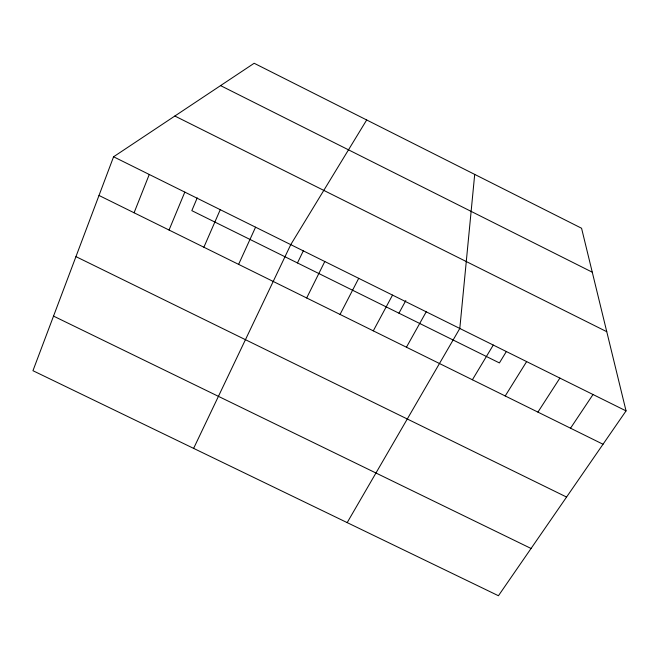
<?xml version="1.0" encoding="UTF-8"?>
<svg xmlns="http://www.w3.org/2000/svg" width="659" height="659" viewBox="0 0 659 659"><rect width="100%" height="100%" fill="white"/><g stroke="black" fill="none" stroke-linecap="round" stroke-linejoin="round"><path stroke-width="0.99" d="M474.702 174.396L459.801 328.462L347.178 522.612M113.579 156.784L32.95 370.704L498.435 595.736L626.05 410.895L581.567 228.245L254.16 63.264L113.579 156.784L626.05 410.895M134.082 212.775L149.263 174.478M169.042 230.032L184.817 192.107M197.23 197.881L191.827 210.641L499.407 362.928L506.351 351.544M203.878 247.232L220.254 209.677M238.607 264.366L255.568 227.19M193.622 448.375L290.759 244.637L366.684 119.963M297.464 262.941L303.453 250.56M306.682 297.967L324.796 261.516M340.044 314.442L358.718 278.337M373.291 330.851L392.525 295.1M398.942 313.182L405.829 300.562M406.438 347.211L426.225 311.806M472.396 379.765L493.278 345.052M505.214 395.968L526.632 361.602M537.925 412.114L559.886 378.085M570.529 428.202L593.026 394.519M53.527 316.106L531.063 548.477M75.95 256.623L566.567 497.051M98.998 195.459L603.026 444.248M174.857 116.017L606.758 331.691M220.567 85.612L592.268 272.192"/></g></svg>
